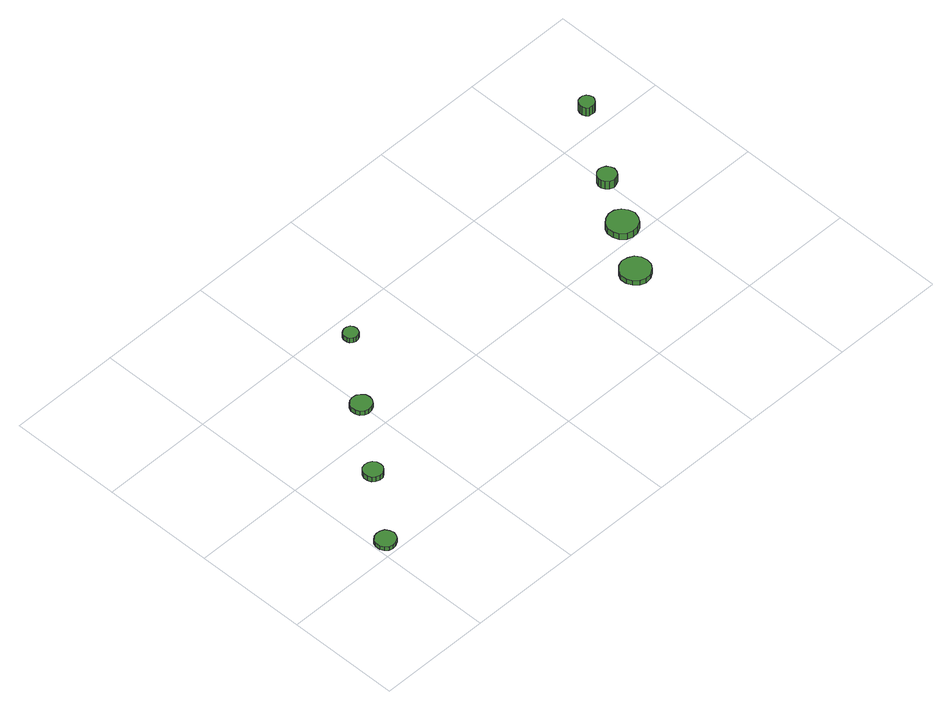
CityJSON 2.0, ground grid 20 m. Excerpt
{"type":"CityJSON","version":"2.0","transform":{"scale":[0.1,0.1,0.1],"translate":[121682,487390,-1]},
"CityObjects":{
"tree1":{"type":"SolitaryVegetationObject","attributes":{"function":"something"},"geometry":[{"type":"MultiSurface","lod":"1","boundaries":[[[0,1,2,3,4,5,6,7,8,9,10,11,12,13,14]],[[15,16,17,18,19,20,21,22,23,24,25,26,27,28,29]],[[0,29,28,1]],[[1,28,27,2]],[[2,27,26,3]],[[3,26,25,4]],[[4,25,24,5]],[[5,24,23,6]],[[6,23,22,7]],[[7,22,21,8]],[[8,21,20,9]],[[9,20,19,10]],[[10,19,18,11]],[[11,18,17,12]],[[12,17,16,13]],[[13,16,15,14]],[[14,15,29,0]]]}]},
"tree2":{"type":"SolitaryVegetationObject","attributes":{"function":"something"},"geometry":[{"type":"MultiSurface","lod":"1","boundaries":[[[30,31,32,33,34,35,36,37,38,39,40,41,42,43,44]],[[45,46,47,48,49,50,51,52,53,54,55,56,57,58,59]],[[30,59,58,31]],[[31,58,57,32]],[[32,57,56,33]],[[33,56,55,34]],[[34,55,54,35]],[[35,54,53,36]],[[36,53,52,37]],[[37,52,51,38]],[[38,51,50,39]],[[39,50,49,40]],[[40,49,48,41]],[[41,48,47,42]],[[42,47,46,43]],[[43,46,45,44]],[[44,45,59,30]]]}]},
"tree3":{"type":"SolitaryVegetationObject","attributes":{"function":"something"},"geometry":[{"type":"MultiSurface","lod":"1","boundaries":[[[60,61,62,63,64,65,66,67,68,69,70,71,72,73,74]],[[75,76,77,78,79,80,81,82,83,84,85,86,87,88,89]],[[60,89,88,61]],[[61,88,87,62]],[[62,87,86,63]],[[63,86,85,64]],[[64,85,84,65]],[[65,84,83,66]],[[66,83,82,67]],[[67,82,81,68]],[[68,81,80,69]],[[69,80,79,70]],[[70,79,78,71]],[[71,78,77,72]],[[72,77,76,73]],[[73,76,75,74]],[[74,75,89,60]]]}]},
"tree4":{"type":"SolitaryVegetationObject","attributes":{"function":"something"},"geometry":[{"type":"MultiSurface","lod":"1","boundaries":[[[90,91,92,93,94,95,96,97,98,99,100,101,102,103,104]],[[105,106,107,108,109,110,111,112,113,114,115,116,117,118,119]],[[90,119,118,91]],[[91,118,117,92]],[[92,117,116,93]],[[93,116,115,94]],[[94,115,114,95]],[[95,114,113,96]],[[96,113,112,97]],[[97,112,111,98]],[[98,111,110,99]],[[99,110,109,100]],[[100,109,108,101]],[[101,108,107,102]],[[102,107,106,103]],[[103,106,105,104]],[[104,105,119,90]]]}]},
"tree5":{"type":"SolitaryVegetationObject","attributes":{"function":"something"}},
"tree6":{"type":"SolitaryVegetationObject","attributes":{"function":"something"}},
"tree7":{"type":"SolitaryVegetationObject","attributes":{"function":"something"},"geometry":[{"type":"MultiSurface","lod":"1","boundaries":[[[120,121,122,123,124,125,126,127,128,129,130,131,132,133,134]],[[135,136,137,138,139,140,141,142,143,144,145,146,147,148,149]],[[120,149,148,121]],[[121,148,147,122]],[[122,147,146,123]],[[123,146,145,124]],[[124,145,144,125]],[[125,144,143,126]],[[126,143,142,127]],[[127,142,141,128]],[[128,141,140,129]],[[129,140,139,130]],[[130,139,138,131]],[[131,138,137,132]],[[132,137,136,133]],[[133,136,135,134]],[[134,135,149,120]]]}]},
"tree8":{"type":"SolitaryVegetationObject","attributes":{"function":"something"},"geometry":[{"type":"MultiSurface","lod":"1","boundaries":[[[150,151,152,153,154,155,156,157,158,159,160,161,162,163,164]],[[165,166,167,168,169,170,171,172,173,174,175,176,177,178,179]],[[150,179,178,151]],[[151,178,177,152]],[[152,177,176,153]],[[153,176,175,154]],[[154,175,174,155]],[[155,174,173,156]],[[156,173,172,157]],[[157,172,171,158]],[[158,171,170,159]],[[159,170,169,160]],[[160,169,168,161]],[[161,168,167,162]],[[162,167,166,163]],[[163,166,165,164]],[[164,165,179,150]]]}]},
"tree9":{"type":"SolitaryVegetationObject","attributes":{"function":"something"}},
"tree10":{"type":"SolitaryVegetationObject","attributes":{"function":"something"},"geometry":[{"type":"MultiSurface","lod":"1","boundaries":[[[180,181,182,183,184,185,186,187,188,189,190,191,192,193,194]],[[195,196,197,198,199,200,201,202,203,204,205,206,207,208,209]],[[180,209,208,181]],[[181,208,207,182]],[[182,207,206,183]],[[183,206,205,184]],[[184,205,204,185]],[[185,204,203,186]],[[186,203,202,187]],[[187,202,201,188]],[[188,201,200,189]],[[189,200,199,190]],[[190,199,198,191]],[[191,198,197,192]],[[192,197,196,193]],[[193,196,195,194]],[[194,195,209,180]]]}]},
"tree11":{"type":"SolitaryVegetationObject","attributes":{"function":"something"},"geometry":[{"type":"MultiSurface","lod":"1","boundaries":[[[210,211,212,213,214,215,216,217,218,219,220,221,222,223,224]],[[225,226,227,228,229,230,231,232,233,234,235,236,237,238,239]],[[210,239,238,211]],[[211,238,237,212]],[[212,237,236,213]],[[213,236,235,214]],[[214,235,234,215]],[[215,234,233,216]],[[216,233,232,217]],[[217,232,231,218]],[[218,231,230,219]],[[219,230,229,220]],[[220,229,228,221]],[[221,228,227,222]],[[222,227,226,223]],[[223,226,225,224]],[[224,225,239,210]]]}]}
},
"vertices":[
[38,23,17],[36,30,17],[32,37,17],[25,40,17],[18,41,17],[11,39,17],[5,34,17],[2,27,17],[2,19,17],[5,12,17],[11,7,17],[18,5,17],[25,6,17],[32,10,17],[36,16,17],[36,16,9],[32,10,9],[25,6,9],[18,5,9],[11,7,9],[5,12,9],[2,19,9],[2,27,9],[5,34,9],[11,39,9],[18,41,9],[25,40,9],[32,37,9],[36,30,9],[38,23,9],
[126,138,18],[125,145,18],[121,151,18],[115,154,18],[108,155,18],[101,153,18],[96,148,18],[93,142,18],[93,135,18],[96,128,18],[101,124,18],[108,121,18],[115,122,18],[121,126,18],[125,131,18],[125,131,8],[121,126,8],[115,122,8],[108,121,8],[101,124,8],[96,128,8],[93,135,8],[93,142,8],[96,148,8],[101,153,8],[108,155,8],[115,154,8],[121,151,8],[125,145,8],[126,138,8],
[216,250,17],[215,257,17],[210,263,17],[204,267,17],[196,268,17],[189,266,17],[183,261,17],[180,254,17],[180,246,17],[183,239,17],[189,234,17],[196,232,17],[204,233,17],[210,236,17],[215,243,17],[215,243,8],[210,236,8],[204,233,8],[196,232,8],[189,234,8],[183,239,8],[180,246,8],[180,254,8],[183,261,8],[189,266,8],[196,268,8],[204,267,8],[210,263,8],[215,257,8],[216,250,8],
[305,365,18],[304,370,18],[301,375,18],[296,377,18],[291,378,18],[286,376,18],[282,373,18],[280,368,18],[280,362,18],[282,357,18],[286,354,18],[291,352,18],[296,353,18],[301,355,18],[304,360,18],[304,360,8],[301,355,8],[296,353,8],[291,352,8],[286,354,8],[282,357,8],[280,362,8],[280,368,8],[282,373,8],[286,376,8],[291,378,8],[296,377,8],[301,375,8],[304,370,8],[305,365,8],
[722,145,17],[720,156,17],[714,165,17],[704,170,17],[693,172,17],[683,168,17],[675,161,17],[670,151,17],[670,140,17],[675,130,17],[683,122,17],[693,119,17],[704,120,17],[714,126,17],[720,135,17],[720,135,7],[714,126,7],[704,120,7],[693,119,7],[683,122,7],[675,130,7],[670,140,7],[670,151,7],[675,161,7],[683,168,7],[693,172,7],[704,170,7],[714,165,7],[720,156,7],[722,145,7],
[778,227,20],[775,238,20],[769,247,20],[759,253,20],[748,254,20],[738,250,20],[729,243,20],[725,233,20],[725,222,20],[729,212,20],[738,204,20],[748,201,20],[759,202,20],[769,207,20],[775,216,20],[775,216,7],[769,207,7],[759,202,7],[748,201,7],[738,204,7],[729,212,7],[725,222,7],[725,233,7],[729,243,7],[738,250,7],[748,254,7],[759,253,7],[769,247,7],[775,238,7],[778,227,7],
[820,312,24],[818,318,24],[814,324,24],[808,327,24],[802,328,24],[795,326,24],[790,321,24],[787,315,24],[787,308,24],[790,302,24],[795,297,24],[802,295,24],[808,296,24],[814,299,24],[818,305,24],[818,305,7],[814,299,7],[808,296,7],[802,295,7],[795,297,7],[790,302,7],[787,308,7],[787,315,7],[790,321,7],[795,326,7],[802,328,7],[808,327,7],[814,324,7],[818,318,7],[820,312,7],
[904,440,25],[902,446,25],[899,450,25],[894,453,25],[889,453,25],[883,452,25],[879,448,25],[877,443,25],[877,437,25],[879,432,25],[883,428,25],[889,427,25],[894,427,25],[899,430,25],[902,435,25],[902,435,7],[899,430,7],[894,427,7],[889,427,7],[883,428,7],[879,432,7],[877,437,7],[877,443,7],[879,448,7],[883,452,7],[889,453,7],[894,453,7],[899,450,7],[902,446,7],[904,440,7]
]}
